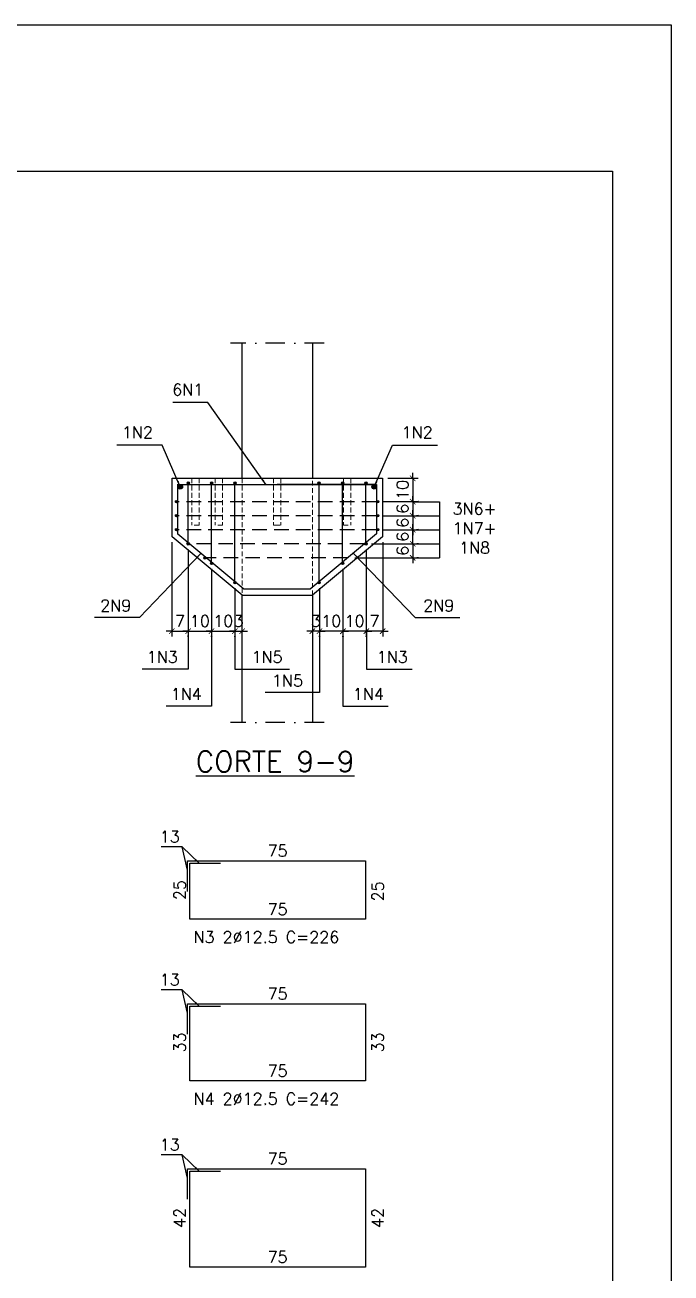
# Model space of a CAD drawing. Header units: centimetres. Extents: x 1658 to 27871, y 8240 to 11444.
# Drawn here: x 21685 to 22514, y 9789 to 11390 of the extents above; entities that cross this region are included whole.
import ezdxf

# ---------------------------------------------------------------- set-up
doc = ezdxf.new("R2010")
doc.units = ezdxf.units.CM
doc.header["$LTSCALE"] = 50
doc.header["$MEASUREMENT"] = 0
doc.header["$PDMODE"] = 67
for name, pattern in [('DASHDOT', [1, 0.5, -0.25, 0, -0.25]), ('DASHED', [0.75, 0.5, -0.25]), ('HIDDEN', [0.375, 0.25, -0.125])]:
    doc.linetypes.add(name, pattern=pattern)
doc.layers.add('10 TRACEJADO', color=1, linetype='DASHED', lineweight=13)
for name, color, linetype in [('FORMATO-PRECON', 2, 'Continuous'), ('HACHURAS-PRECON', 1, 'Continuous'), ('LINHA CENTRO-PRECON', 1, 'DASHDOT'), ('LINHA-01-PRECON', 1, 'Continuous'), ('LINHA-02-PRECON', 2, 'Continuous'), ('LINHA-04-PRECON', 4, 'Continuous'), ('X1', 2, 'Continuous')]:
    doc.layers.add(name, color=color, linetype=linetype)
doc.styles.add('PRECON-ROMANS', font='romans.shx')
doc.styles.get("Standard").update_dxf_attribs({"font": 'romans.shx'})
doc.dimstyles.new('ESC50-50', dxfattribs={"dimscale": 50, "dimtxt": 0.2, "dimasz": 0.15, "dimexe": 0.15, "dimexo": 0.15, "dimgap": 0.08, "dimtad": 1, "dimdec": 1, "dimzin": 12, "dimdsep": 46, "dimtxsty": 'Standard', "dimblk": 'ARCHTICK', "dimcen": 0.09, "dimdle": 0.15, "dimclrd": 256, "dimclre": 256, "dimclrt": 2, "dimazin": 3, "dimtfac": 1, "dimtdec": 1, "dimtmove": 1, "dimatfit": 2, "dimfxl": 0.15, "dimtolj": 1, "dimtzin": 0, "dimarcsym": 0})
doc.dimstyles.new('ESC75-25', dxfattribs={"dimscale": 0, "dimtxt": 15, "dimasz": 7, "dimexe": 7, "dimexo": 7, "dimgap": 5.5, "dimtad": 1, "dimdec": 1, "dimlfac": 0.333333, "dimdsep": 46, "dimtxsty": 'Standard', "dimblk": 'ARCHTICK', "dimcen": 0.1, "dimdle": 7, "dimclrd": 256, "dimclre": 256, "dimclrt": 2, "dimadec": 0, "dimazin": 0, "dimtfac": 1, "dimtdec": 1, "dimtix": 1, "dimtmove": 2, "dimatfit": 3, "dimfxl": 1, "dimarcsym": 0})
doc.dimstyles.new('ESC75-75', dxfattribs={"dimscale": 0, "dimtxt": 15, "dimasz": 7, "dimexe": 7, "dimexo": 7, "dimgap": 5.5, "dimtad": 1, "dimdec": 1, "dimdsep": 46, "dimtxsty": 'Standard', "dimblk": 'ARCHTICK', "dimcen": 0.1, "dimdle": 7, "dimclrd": 256, "dimclre": 256, "dimclrt": 2, "dimadec": 0, "dimazin": 0, "dimtfac": 1, "dimtdec": 1, "dimtix": 1, "dimtmove": 2, "dimatfit": 3, "dimfxl": 1, "dimarcsym": 0})

# ---------------------------------------------------------------- blocks, each defined once
blk = doc.blocks.new('A$C2E607E54')
at = {"layer": 'FORMATO-PRECON'}
blk.add_lwpolyline([(0, 4200), (2970, 4200), (2970, 0), (0, 0)], close=True, dxfattribs=at)
at = {"layer": 'FORMATO-PRECON', "color": 6}
blk.add_lwpolyline([(100, 3950), (2870, 3950), (2870, 100), (100, 100)], close=True, dxfattribs=at)
blk = doc.blocks.new('_ArchTick')
at = {"color": 0, "linetype": 'ByBlock', "const_width": 0.15}
blk.add_lwpolyline([(-0.5, -0.5), (0.5, 0.5)], dxfattribs=at)
blk = doc.blocks.new('*D657')
at = {"layer": 'Defpoints', "color": 0, "transparency": 16777216}
for p in [(21873.8, 10733.2), (21894.8, 10724), (21894.8, 10612.1)]:
    blk.add_point(p, dxfattribs=at)
at = {"layer": 'LINHA-01-PRECON', "lineweight": -2, "transparency": 16777216}
for p, q in [((21873.8, 10726.2), (21873.8, 10605.1)), ((21894.8, 10717), (21894.8, 10605.1)), ((21873.8, 10612.1), (21866.8, 10612.1)), ((21873.8, 10612.1), (21894.8, 10612.1)), ((21894.8, 10612.1), (21901.8, 10612.1))]:
    blk.add_line(p, q, dxfattribs=at)
at = {"layer": 'LINHA-01-PRECON', "lineweight": -2, "transparency": 16777216, "xscale": 7, "yscale": 7, "zscale": 7}
blk.add_blockref('_ArchTick', (21873.8, 10612.1), dxfattribs=at)
at = {"layer": 'LINHA-01-PRECON', "lineweight": -2, "transparency": 16777216, "xscale": 7, "yscale": 7, "zscale": 7, "rotation": 180}
blk.add_blockref('_ArchTick', (21894.8, 10612.1), dxfattribs=at)
at = {"layer": 'LINHA-01-PRECON', "color": 2, "transparency": 16777216, "insert": (21884.3, 10625.1), "char_height": 15, "attachment_point": 5}
blk.add_mtext('7', dxfattribs=at)
blk = doc.blocks.new('*D658')
at = {"layer": 'Defpoints', "color": 0, "transparency": 16777216}
for p in [(21894.8, 10724), (21924.8, 10699), (21924.8, 10612.1)]:
    blk.add_point(p, dxfattribs=at)
at = {"layer": 'LINHA-01-PRECON', "lineweight": -2, "transparency": 16777216}
for p, q in [((21894.8, 10717), (21894.8, 10605.1)), ((21924.8, 10692), (21924.8, 10605.1)), ((21894.8, 10612.1), (21887.8, 10612.1)), ((21894.8, 10612.1), (21924.8, 10612.1)), ((21924.8, 10612.1), (21931.8, 10612.1))]:
    blk.add_line(p, q, dxfattribs=at)
at = {"layer": 'LINHA-01-PRECON', "lineweight": -2, "transparency": 16777216, "xscale": 7, "yscale": 7, "zscale": 7}
blk.add_blockref('_ArchTick', (21894.8, 10612.1), dxfattribs=at)
at = {"layer": 'LINHA-01-PRECON', "lineweight": -2, "transparency": 16777216, "xscale": 7, "yscale": 7, "zscale": 7, "rotation": 180}
blk.add_blockref('_ArchTick', (21924.8, 10612.1), dxfattribs=at)
at = {"layer": 'LINHA-01-PRECON', "color": 2, "transparency": 16777216, "insert": (21909.8, 10625.1), "char_height": 15, "attachment_point": 5}
blk.add_mtext('10', dxfattribs=at)
blk = doc.blocks.new('*D659')
at = {"layer": 'Defpoints', "color": 0, "transparency": 16777216}
for p in [(21924.8, 10699), (21954.8, 10674.1), (21954.8, 10612.1)]:
    blk.add_point(p, dxfattribs=at)
at = {"layer": 'LINHA-01-PRECON', "lineweight": -2, "transparency": 16777216}
for p, q in [((21924.8, 10692), (21924.8, 10605.1)), ((21954.8, 10667.1), (21954.8, 10605.1)), ((21924.8, 10612.1), (21917.8, 10612.1)), ((21924.8, 10612.1), (21954.8, 10612.1)), ((21954.8, 10612.1), (21961.8, 10612.1))]:
    blk.add_line(p, q, dxfattribs=at)
at = {"layer": 'LINHA-01-PRECON', "lineweight": -2, "transparency": 16777216, "xscale": 7, "yscale": 7, "zscale": 7}
blk.add_blockref('_ArchTick', (21924.8, 10612.1), dxfattribs=at)
at = {"layer": 'LINHA-01-PRECON', "lineweight": -2, "transparency": 16777216, "xscale": 7, "yscale": 7, "zscale": 7, "rotation": 180}
blk.add_blockref('_ArchTick', (21954.8, 10612.1), dxfattribs=at)
at = {"layer": 'LINHA-01-PRECON', "color": 2, "transparency": 16777216, "insert": (21939.8, 10625.1), "char_height": 15, "attachment_point": 5}
blk.add_mtext('10', dxfattribs=at)
blk = doc.blocks.new('*D660')
at = {"layer": 'Defpoints', "color": 0, "transparency": 16777216}
for p in [(21954.8, 10674.1), (21964.1, 10612.1), (21964.1, 10612.1)]:
    blk.add_point(p, dxfattribs=at)
at = {"layer": 'LINHA-01-PRECON', "lineweight": -2, "transparency": 16777216}
for p, q in [((21954.8, 10667.1), (21954.8, 10605.1)), ((21954.8, 10612.1), (21947.8, 10612.1)), ((21954.8, 10612.1), (21964.1, 10612.1)), ((21964.1, 10612.1), (21971.1, 10612.1)), ((21964.1, 10605.1), (21964.1, 10605.1))]:
    blk.add_line(p, q, dxfattribs=at)
at = {"layer": 'LINHA-01-PRECON', "lineweight": -2, "transparency": 16777216, "xscale": 7, "yscale": 7, "zscale": 7}
blk.add_blockref('_ArchTick', (21954.8, 10612.1), dxfattribs=at)
at = {"layer": 'LINHA-01-PRECON', "lineweight": -2, "transparency": 16777216, "xscale": 7, "yscale": 7, "zscale": 7, "rotation": 180}
blk.add_blockref('_ArchTick', (21964.1, 10612.1), dxfattribs=at)
at = {"layer": 'LINHA-01-PRECON', "color": 2, "transparency": 16777216, "insert": (21959.5, 10625.1), "char_height": 15, "attachment_point": 5}
blk.add_mtext('3', dxfattribs=at)
blk = doc.blocks.new('*D661')
at = {"layer": 'Defpoints', "color": 0, "transparency": 16777216}
for p in [(22144.4, 10733.2), (22123.4, 10724), (22123.4, 10612.1)]:
    blk.add_point(p, dxfattribs=at)
at = {"layer": 'LINHA-01-PRECON', "lineweight": -2, "transparency": 16777216}
for p, q in [((22144.4, 10726.2), (22144.4, 10605.1)), ((22123.4, 10717), (22123.4, 10605.1)), ((22123.4, 10612.1), (22116.4, 10612.1)), ((22144.4, 10612.1), (22123.4, 10612.1)), ((22144.4, 10612.1), (22151.4, 10612.1))]:
    blk.add_line(p, q, dxfattribs=at)
at = {"layer": 'LINHA-01-PRECON', "lineweight": -2, "transparency": 16777216, "xscale": 7, "yscale": 7, "zscale": 7}
blk.add_blockref('_ArchTick', (22123.4, 10612.1), dxfattribs=at)
at = {"layer": 'LINHA-01-PRECON', "lineweight": -2, "transparency": 16777216, "xscale": 7, "yscale": 7, "zscale": 7, "rotation": 180.0000000000148}
blk.add_blockref('_ArchTick', (22144.4, 10612.1), dxfattribs=at)
at = {"layer": 'LINHA-01-PRECON', "color": 2, "transparency": 16777216, "insert": (22133.9, 10625.1), "char_height": 15, "attachment_point": 5}
blk.add_mtext('7', dxfattribs=at)
blk = doc.blocks.new('*D662')
at = {"layer": 'Defpoints', "color": 0, "transparency": 16777216}
for p in [(22123.4, 10724), (22093.4, 10699), (22093.4, 10612.1)]:
    blk.add_point(p, dxfattribs=at)
at = {"layer": 'LINHA-01-PRECON', "lineweight": -2, "transparency": 16777216}
for p, q in [((22123.4, 10717), (22123.4, 10605.1)), ((22093.4, 10692), (22093.4, 10605.1)), ((22093.4, 10612.1), (22086.4, 10612.1)), ((22123.4, 10612.1), (22093.4, 10612.1)), ((22123.4, 10612.1), (22130.4, 10612.1))]:
    blk.add_line(p, q, dxfattribs=at)
at = {"layer": 'LINHA-01-PRECON', "lineweight": -2, "transparency": 16777216, "xscale": 7, "yscale": 7, "zscale": 7}
blk.add_blockref('_ArchTick', (22093.4, 10612.1), dxfattribs=at)
at = {"layer": 'LINHA-01-PRECON', "lineweight": -2, "transparency": 16777216, "xscale": 7, "yscale": 7, "zscale": 7, "rotation": 180.0000000000138}
blk.add_blockref('_ArchTick', (22123.4, 10612.1), dxfattribs=at)
at = {"layer": 'LINHA-01-PRECON', "color": 2, "transparency": 16777216, "insert": (22108.4, 10625.1), "char_height": 15, "attachment_point": 5}
blk.add_mtext('10', dxfattribs=at)
blk = doc.blocks.new('*D663')
at = {"layer": 'Defpoints', "color": 0, "transparency": 16777216}
for p in [(22093.4, 10699), (22063.4, 10674.1), (22063.4, 10612.1)]:
    blk.add_point(p, dxfattribs=at)
at = {"layer": 'LINHA-01-PRECON', "lineweight": -2, "transparency": 16777216}
for p, q in [((22093.4, 10692), (22093.4, 10605.1)), ((22063.4, 10667.1), (22063.4, 10605.1)), ((22063.4, 10612.1), (22056.4, 10612.1)), ((22093.4, 10612.1), (22063.4, 10612.1)), ((22093.4, 10612.1), (22100.4, 10612.1))]:
    blk.add_line(p, q, dxfattribs=at)
at = {"layer": 'LINHA-01-PRECON', "lineweight": -2, "transparency": 16777216, "xscale": 7, "yscale": 7, "zscale": 7}
blk.add_blockref('_ArchTick', (22063.4, 10612.1), dxfattribs=at)
at = {"layer": 'LINHA-01-PRECON', "lineweight": -2, "transparency": 16777216, "xscale": 7, "yscale": 7, "zscale": 7, "rotation": 180.0000000000138}
blk.add_blockref('_ArchTick', (22093.4, 10612.1), dxfattribs=at)
at = {"layer": 'LINHA-01-PRECON', "color": 2, "transparency": 16777216, "insert": (22078.4, 10625.1), "char_height": 15, "attachment_point": 5}
blk.add_mtext('10', dxfattribs=at)
blk = doc.blocks.new('*D664')
at = {"layer": 'Defpoints', "color": 0, "transparency": 16777216}
for p in [(22063.4, 10674.1), (22054.1, 10612.1), (22054.1, 10612.1)]:
    blk.add_point(p, dxfattribs=at)
at = {"layer": 'LINHA-01-PRECON', "lineweight": -2, "transparency": 16777216}
for p, q in [((22063.4, 10667.1), (22063.4, 10605.1)), ((22054.1, 10612.1), (22047.1, 10612.1)), ((22063.4, 10612.1), (22054.1, 10612.1)), ((22054.1, 10605.1), (22054.1, 10605.1)), ((22063.4, 10612.1), (22070.4, 10612.1))]:
    blk.add_line(p, q, dxfattribs=at)
at = {"layer": 'LINHA-01-PRECON', "lineweight": -2, "transparency": 16777216, "xscale": 7, "yscale": 7, "zscale": 7}
blk.add_blockref('_ArchTick', (22054.1, 10612.1), dxfattribs=at)
at = {"layer": 'LINHA-01-PRECON', "lineweight": -2, "transparency": 16777216, "xscale": 7, "yscale": 7, "zscale": 7, "rotation": 180.0000000000111}
blk.add_blockref('_ArchTick', (22063.4, 10612.1), dxfattribs=at)
at = {"layer": 'LINHA-01-PRECON', "color": 2, "transparency": 16777216, "insert": (22058.8, 10625.1), "char_height": 15, "attachment_point": 5}
blk.add_mtext('3', dxfattribs=at)
blk = doc.blocks.new('*D665')
at = {"layer": 'Defpoints', "color": 0, "transparency": 16777216}
for p in [(22144.1, 10808.2), (22138.1, 10778.2), (22182.9, 10778.2)]:
    blk.add_point(p, dxfattribs=at)
at = {"layer": 'LINHA-01-PRECON', "lineweight": -2, "transparency": 16777216}
for p, q in [((22151.1, 10808.2), (22189.9, 10808.2)), ((22182.9, 10808.2), (22182.9, 10815.2)), ((22182.9, 10808.2), (22182.9, 10778.2)), ((22145.1, 10778.2), (22189.9, 10778.2)), ((22182.9, 10778.2), (22182.9, 10771.2))]:
    blk.add_line(p, q, dxfattribs=at)
at = {"layer": 'LINHA-01-PRECON', "lineweight": -2, "transparency": 16777216, "xscale": 7, "yscale": 7, "zscale": 7}
for p, rotation in [((22182.9, 10808.2), 270), ((22182.9, 10778.2), 90)]:
    blk.add_blockref('_ArchTick', p, dxfattribs=dict(at, rotation=rotation))
at = {"layer": 'LINHA-01-PRECON', "color": 2, "transparency": 16777216, "insert": (22169.9, 10793.2), "char_height": 15, "attachment_point": 5, "rotation": 90}
blk.add_mtext('10', dxfattribs=at)
blk = doc.blocks.new('*D666')
at = {"layer": 'Defpoints', "color": 0, "transparency": 16777216}
for p in [(22138.1, 10778.2), (22138.1, 10760.2), (22182.9, 10760.2)]:
    blk.add_point(p, dxfattribs=at)
at = {"layer": 'LINHA-01-PRECON', "lineweight": -2, "transparency": 16777216}
for p, q in [((22145.1, 10778.2), (22189.9, 10778.2)), ((22182.9, 10778.2), (22182.9, 10785.2)), ((22182.9, 10778.2), (22182.9, 10760.2)), ((22145.1, 10760.2), (22189.9, 10760.2)), ((22182.9, 10760.2), (22182.9, 10753.2))]:
    blk.add_line(p, q, dxfattribs=at)
at = {"layer": 'LINHA-01-PRECON', "lineweight": -2, "transparency": 16777216, "xscale": 7, "yscale": 7, "zscale": 7}
for p, rotation in [((22182.9, 10778.2), 270), ((22182.9, 10760.2), 90)]:
    blk.add_blockref('_ArchTick', p, dxfattribs=dict(at, rotation=rotation))
at = {"layer": 'LINHA-01-PRECON', "color": 2, "transparency": 16777216, "insert": (22169.9, 10769.2), "char_height": 15, "attachment_point": 5, "rotation": 90}
blk.add_mtext('6', dxfattribs=at)
blk = doc.blocks.new('*D667')
at = {"layer": 'Defpoints', "color": 0, "transparency": 16777216}
for p in [(22138.1, 10760.2), (22138.1, 10742.2), (22182.9, 10742.2)]:
    blk.add_point(p, dxfattribs=at)
at = {"layer": 'LINHA-01-PRECON', "lineweight": -2, "transparency": 16777216}
for p, q in [((22145.1, 10760.2), (22189.9, 10760.2)), ((22182.9, 10760.2), (22182.9, 10767.2)), ((22182.9, 10760.2), (22182.9, 10742.2)), ((22145.1, 10742.2), (22189.9, 10742.2)), ((22182.9, 10742.2), (22182.9, 10735.2))]:
    blk.add_line(p, q, dxfattribs=at)
at = {"layer": 'LINHA-01-PRECON', "lineweight": -2, "transparency": 16777216, "xscale": 7, "yscale": 7, "zscale": 7}
for p, rotation in [((22182.9, 10760.2), 270), ((22182.9, 10742.2), 90)]:
    blk.add_blockref('_ArchTick', p, dxfattribs=dict(at, rotation=rotation))
at = {"layer": 'LINHA-01-PRECON', "color": 2, "transparency": 16777216, "insert": (22169.9, 10751.2), "char_height": 15, "attachment_point": 5, "rotation": 90}
blk.add_mtext('6', dxfattribs=at)
blk = doc.blocks.new('*D668')
at = {"layer": 'Defpoints', "color": 0, "transparency": 16777216}
for p in [(22138.1, 10742.2), (22182.9, 10742.2), (22123.1, 10724.2)]:
    blk.add_point(p, dxfattribs=at)
at = {"layer": 'LINHA-01-PRECON', "lineweight": -2, "transparency": 16777216}
for p, q in [((22145.1, 10742.2), (22189.9, 10742.2)), ((22182.9, 10742.2), (22182.9, 10749.2)), ((22182.9, 10724.2), (22182.9, 10742.2)), ((22130.1, 10724.2), (22189.9, 10724.2)), ((22182.9, 10724.2), (22182.9, 10717.2))]:
    blk.add_line(p, q, dxfattribs=at)
at = {"layer": 'LINHA-01-PRECON', "lineweight": -2, "transparency": 16777216, "xscale": 7, "yscale": 7, "zscale": 7}
for p, rotation in [((22182.9, 10742.2), 270), ((22182.9, 10724.2), 90)]:
    blk.add_blockref('_ArchTick', p, dxfattribs=dict(at, rotation=rotation))
at = {"layer": 'LINHA-01-PRECON', "color": 2, "transparency": 16777216, "insert": (22169.9, 10733.2), "char_height": 15, "attachment_point": 5, "rotation": 90}
blk.add_mtext('6', dxfattribs=at)
blk = doc.blocks.new('*D669')
at = {"layer": 'Defpoints', "color": 0, "transparency": 16777216}
for p in [(22123.1, 10724.2), (22101.5, 10706.2), (22182.9, 10706.2)]:
    blk.add_point(p, dxfattribs=at)
at = {"layer": 'LINHA-01-PRECON', "lineweight": -2, "transparency": 16777216}
for p, q in [((22182.9, 10724.2), (22182.9, 10731.2)), ((22130.1, 10724.2), (22189.9, 10724.2)), ((22182.9, 10724.2), (22182.9, 10706.2)), ((22108.5, 10706.2), (22189.9, 10706.2)), ((22182.9, 10706.2), (22182.9, 10699.2))]:
    blk.add_line(p, q, dxfattribs=at)
at = {"layer": 'LINHA-01-PRECON', "lineweight": -2, "transparency": 16777216, "xscale": 7, "yscale": 7, "zscale": 7}
for p, rotation in [((22182.9, 10724.2), 270), ((22182.9, 10706.2), 90)]:
    blk.add_blockref('_ArchTick', p, dxfattribs=dict(at, rotation=rotation))
at = {"layer": 'LINHA-01-PRECON', "color": 2, "transparency": 16777216, "insert": (22169.9, 10715.2), "char_height": 15, "attachment_point": 5, "rotation": 90}
blk.add_mtext('6', dxfattribs=at)
blk = doc.blocks.new('*D682')
at = {"layer": 'Defpoints', "color": 0, "transparency": 16777216}
for p in [(21897.1, 10242.5), (22122.1, 10242.5), (22122.1, 10242.5)]:
    blk.add_point(p, dxfattribs=at)
at = {"layer": 'LINHA-01-PRECON', "color": 2, "transparency": 16777216, "insert": (22009.6, 10255.5), "char_height": 15, "attachment_point": 5}
blk.add_mtext('75', dxfattribs=at)
blk = doc.blocks.new('*D683')
at = {"layer": 'Defpoints', "color": 0, "transparency": 16777216}
for p in [(22122.1, 10317.4), (22122.1, 10317.4), (22122.1, 10242.5)]:
    blk.add_point(p, dxfattribs=at)
at = {"layer": 'LINHA-01-PRECON', "color": 2, "transparency": 16777216, "insert": (22138.1, 10278.4), "char_height": 15, "attachment_point": 5, "rotation": 90}
blk.add_mtext('25', dxfattribs=at)
blk = doc.blocks.new('*D684')
at = {"layer": 'Defpoints', "color": 0, "transparency": 16777216}
for p in [(21897.1, 10317.4), (21897.1, 10317.4), (22122.1, 10317.4)]:
    blk.add_point(p, dxfattribs=at)
at = {"layer": 'LINHA-01-PRECON', "color": 2, "transparency": 16777216, "insert": (22009.6, 10330.4), "char_height": 15, "attachment_point": 5}
blk.add_mtext('75', dxfattribs=at)
blk = doc.blocks.new('*D685')
at = {"layer": 'Defpoints', "color": 0, "transparency": 16777216}
for p in [(21897.1, 10317.4), (21897.1, 10317.4), (21897.1, 10242.5)]:
    blk.add_point(p, dxfattribs=at)
at = {"layer": 'LINHA-01-PRECON', "color": 2, "transparency": 16777216, "insert": (21884.1, 10280), "char_height": 15, "attachment_point": 5, "rotation": 90}
blk.add_mtext('25', dxfattribs=at)
blk = doc.blocks.new('*D686')
at = {"layer": 'Defpoints', "color": 0, "transparency": 16777216}
for p in [(21897.1, 10035.2), (22122.1, 10035.2), (22122.1, 10035.2)]:
    blk.add_point(p, dxfattribs=at)
at = {"layer": 'LINHA-01-PRECON', "color": 2, "transparency": 16777216, "insert": (22009.6, 10048.2), "char_height": 15, "attachment_point": 5}
blk.add_mtext('75', dxfattribs=at)
blk = doc.blocks.new('*D687')
at = {"layer": 'Defpoints', "color": 0, "transparency": 16777216}
for p in [(22122.1, 10134.1), (22122.1, 10134.1), (22122.1, 10035.2)]:
    blk.add_point(p, dxfattribs=at)
at = {"layer": 'LINHA-01-PRECON', "color": 2, "transparency": 16777216, "insert": (22138.1, 10084.6), "char_height": 15, "attachment_point": 5, "rotation": 90}
blk.add_mtext('33', dxfattribs=at)
blk = doc.blocks.new('*D688')
at = {"layer": 'Defpoints', "color": 0, "transparency": 16777216}
for p in [(21897.1, 10134.1), (21897.1, 10134.1), (22122.1, 10134.1)]:
    blk.add_point(p, dxfattribs=at)
at = {"layer": 'LINHA-01-PRECON', "color": 2, "transparency": 16777216, "insert": (22009.6, 10147.1), "char_height": 15, "attachment_point": 5}
blk.add_mtext('75', dxfattribs=at)
blk = doc.blocks.new('*D689')
at = {"layer": 'Defpoints', "color": 0, "transparency": 16777216}
for p in [(21897.1, 10134.1), (21897.1, 10134.1), (21897.1, 10035.2)]:
    blk.add_point(p, dxfattribs=at)
at = {"layer": 'LINHA-01-PRECON', "color": 2, "transparency": 16777216, "insert": (21884.1, 10084.6), "char_height": 15, "attachment_point": 5, "rotation": 90}
blk.add_mtext('33', dxfattribs=at)
blk = doc.blocks.new('*D690')
at = {"layer": 'Defpoints', "color": 0, "transparency": 16777216}
for p in [(21897.1, 9796.5), (22122.1, 9796.5), (22122.1, 9796.5)]:
    blk.add_point(p, dxfattribs=at)
at = {"layer": 'LINHA-01-PRECON', "color": 2, "transparency": 16777216, "insert": (22009.6, 9809.5), "char_height": 15, "attachment_point": 5}
blk.add_mtext('75', dxfattribs=at)
blk = doc.blocks.new('*D691')
at = {"layer": 'Defpoints', "color": 0, "transparency": 16777216}
for p in [(22122.1, 9922.5), (22122.1, 9922.5), (22122.1, 9796.5)]:
    blk.add_point(p, dxfattribs=at)
at = {"layer": 'LINHA-01-PRECON', "color": 2, "transparency": 16777216, "insert": (22138.1, 9859.5), "char_height": 15, "attachment_point": 5, "rotation": 90}
blk.add_mtext('42', dxfattribs=at)
blk = doc.blocks.new('*D692')
at = {"layer": 'Defpoints', "color": 0, "transparency": 16777216}
for p in [(21897.1, 9922.5), (21897.1, 9922.5), (22122.1, 9922.5)]:
    blk.add_point(p, dxfattribs=at)
at = {"layer": 'LINHA-01-PRECON', "color": 2, "transparency": 16777216, "insert": (22009.6, 9935.5), "char_height": 15, "attachment_point": 5}
blk.add_mtext('75', dxfattribs=at)
blk = doc.blocks.new('*D693')
at = {"layer": 'Defpoints', "color": 0, "transparency": 16777216}
for p in [(21897.1, 9922.5), (21897.1, 9922.5), (21897.1, 9796.5)]:
    blk.add_point(p, dxfattribs=at)
at = {"layer": 'LINHA-01-PRECON', "color": 2, "transparency": 16777216, "insert": (21884.1, 9859.5), "char_height": 15, "attachment_point": 5, "rotation": 90}
blk.add_mtext('42', dxfattribs=at)

msp = doc.modelspace()

# ---------------------------------------------------------------- hatches: boundary and pattern name
at = {"layer": 'LINHA-01-PRECON', "linetype": 'Continuous'}
h = msp.add_hatch(color=256, dxfattribs=at)
h.dxf.hatch_style = 1
edge = h.paths.add_edge_path()
edge.add_arc((21884.65, 10797.3), 3, 0, 360)
h = msp.add_hatch(color=256, dxfattribs=at)
h.dxf.hatch_style = 1
edge = h.paths.add_edge_path()
edge.add_arc((21894.85, 10802.15), 1.5, 0, 360)
h = msp.add_hatch(color=256, dxfattribs=at)
h.dxf.hatch_style = 1
edge = h.paths.add_edge_path()
edge.add_arc((21924.85, 10802.15), 1.5, 0, 360)
h = msp.add_hatch(color=256, dxfattribs=at)
h.dxf.hatch_style = 1
edge = h.paths.add_edge_path()
edge.add_arc((21954.85, 10802.15), 1.5, 0, 360)
h = msp.add_hatch(color=256, dxfattribs=at)
h.dxf.hatch_style = 1
edge = h.paths.add_edge_path()
edge.add_arc((22062.89, 10802.15), 1.5, -180, 180, ccw=False)
h = msp.add_hatch(color=256, dxfattribs=at)
h.dxf.hatch_style = 1
edge = h.paths.add_edge_path()
edge.add_arc((22092.89, 10802.15), 1.5, -180, 180, ccw=False)
h = msp.add_hatch(color=256, dxfattribs=at)
h.dxf.hatch_style = 1
edge = h.paths.add_edge_path()
edge.add_arc((22122.89, 10802.15), 1.5, -180, 180, ccw=False)
h = msp.add_hatch(color=256, dxfattribs=at)
h.dxf.hatch_style = 1
edge = h.paths.add_edge_path()
edge.add_arc((22133.65, 10797.3), 3, -180, 180, ccw=False)
h = msp.add_hatch(color=256, dxfattribs=at)
h.dxf.hatch_style = 1
edge = h.paths.add_edge_path()
edge.add_arc((21879.85, 10778.15), 1.5, 0, 360)
h = msp.add_hatch(color=256, dxfattribs=at)
h.dxf.hatch_style = 1
edge = h.paths.add_edge_path()
edge.add_arc((22137.8, 10778.15), 1.5, 0, 360)
h = msp.add_hatch(color=256, dxfattribs=at)
h.dxf.hatch_style = 1
edge = h.paths.add_edge_path()
edge.add_arc((21879.85, 10760.15), 1.5, 0, 360)
h = msp.add_hatch(color=256, dxfattribs=at)
h.dxf.hatch_style = 1
edge = h.paths.add_edge_path()
edge.add_arc((22137.8, 10760.15), 1.5, 0, 360)
h = msp.add_hatch(color=256, dxfattribs=at)
h.dxf.hatch_style = 1
edge = h.paths.add_edge_path()
edge.add_arc((21879.85, 10742.15), 1.5, 0, 360)
h = msp.add_hatch(color=256, dxfattribs=at)
h.dxf.hatch_style = 1
edge = h.paths.add_edge_path()
edge.add_arc((22137.8, 10742.15), 1.5, 0, 360)
h = msp.add_hatch(color=256, dxfattribs=at)
h.dxf.hatch_style = 1
edge = h.paths.add_edge_path()
edge.add_arc((21894.82, 10724.23), 1.5, 0, 360)
h = msp.add_hatch(color=256, dxfattribs=at)
h.dxf.hatch_style = 1
edge = h.paths.add_edge_path()
edge.add_arc((21894.85, 10723.96), 1.5, 0, 360)
h = msp.add_hatch(color=256, dxfattribs=at)
h.dxf.hatch_style = 1
edge = h.paths.add_edge_path()
edge.add_arc((22122.89, 10723.96), 1.5, -180, 180, ccw=False)
h = msp.add_hatch(color=256, dxfattribs=at)
h.dxf.hatch_style = 1
edge = h.paths.add_edge_path()
edge.add_arc((22122.92, 10724.23), 1.5, -180, 180, ccw=False)
h = msp.add_hatch(color=256, dxfattribs=at)
h.dxf.hatch_style = 1
edge = h.paths.add_edge_path()
edge.add_arc((21916.59, 10706.15), 1.5, 0, 360)
h = msp.add_hatch(color=256, dxfattribs=at)
h.dxf.hatch_style = 1
edge = h.paths.add_edge_path()
edge.add_arc((21924.85, 10699.04), 1.5, 0, 360)
h = msp.add_hatch(color=256, dxfattribs=at)
h.dxf.hatch_style = 1
edge = h.paths.add_edge_path()
edge.add_arc((22092.89, 10699.04), 1.5, -180, 180, ccw=False)
h = msp.add_hatch(color=256, dxfattribs=at)
h.dxf.hatch_style = 1
edge = h.paths.add_edge_path()
edge.add_arc((21954.85, 10674.12), 1.5, 0, 360)
h = msp.add_hatch(color=256, dxfattribs=at)
h.dxf.hatch_style = 1
edge = h.paths.add_edge_path()
edge.add_arc((22062.89, 10674.12), 1.5, -180, 180, ccw=False)

# ---------------------------------------------------------------- linework, layer by layer
at = {"layer": '10 TRACEJADO', "linetype": 'HIDDEN', "ltscale": 0.5, "extrusion": (0, 1, 0)}
for p, q in [((21899.35, 10808.15), (21899.35, 10748.15)), ((21908.95, 10808.15), (21908.95, 10748.15)), ((21929.35, 10808.15), (21929.35, 10748.15)), ((21938.95, 10808.15), (21938.95, 10748.15)), ((21964.15, 10808.15), (21964.15, 10733.15)), ((22004.35, 10808.15), (22004.35, 10748.15)), ((22013.59, 10808.15), (22013.59, 10748.15)), ((22054.15, 10733.15), (22054.15, 10808.15)), ((22093.99, 10808.15), (22093.99, 10748.15)), ((22103.59, 10808.15), (22103.59, 10748.15)), ((21908.95, 10748.15), (21899.35, 10748.15)), ((21938.95, 10748.15), (21929.35, 10748.15)), ((22006.75, 10748.15), (22004.35, 10748.15)), ((22006.75, 10748.15), (22013.59, 10748.15)), ((22093.99, 10748.15), (22103.59, 10748.15)), ((21964.15, 10733.15), (21964.15, 10658.15)), ((22054.15, 10658.15), (22054.15, 10733.15)), ((21964.15, 10658.15), (21964.15, 10658.15)), ((22054.15, 10658.15), (22054.15, 10658.15))]:
    msp.add_line(p, q, dxfattribs=at)
at = {"layer": 'LINHA CENTRO-PRECON', "extrusion": (0, 1, 0)}
for p, q in [((22069.15, 10981.38), (21949.15, 10981.38)), ((22069.15, 10495), (21949.15, 10495))]:
    msp.add_line(p, q, dxfattribs=at)
at = {"layer": 'LINHA-01-PRECON', "linetype": 'Continuous'}
for centre, radius in [((21884.65, 10797.3), 3), ((21894.85, 10802.15), 1.5), ((21924.85, 10802.15), 1.5), ((21954.85, 10802.15), 1.5), ((22062.89, 10802.15), 1.5), ((22092.89, 10802.15), 1.5), ((22122.89, 10802.15), 1.5), ((22133.65, 10797.3), 3), ((21879.85, 10778.15), 1.5), ((22137.8, 10778.15), 1.5), ((21879.85, 10760.15), 1.5), ((22137.8, 10760.15), 1.5), ((21879.85, 10742.15), 1.5), ((22137.8, 10742.15), 1.5), ((21894.82, 10724.23), 1.5), ((21894.85, 10723.96), 1.5), ((22122.89, 10723.96), 1.5), ((22122.92, 10724.23), 1.5), ((21916.59, 10706.15), 1.5), ((21924.85, 10699.04), 1.5), ((22092.89, 10699.04), 1.5), ((21954.85, 10674.12), 1.5), ((22062.89, 10674.12), 1.5)]:
    msp.add_circle(centre, radius, dxfattribs=at)
at = {"layer": 'LINHA-02-PRECON', "extrusion": (0, 1, 0)}
for p, q in [((21964.15, 10808.15), (21964.15, 10981.38)), ((22054.15, 10981.38), (22054.15, 10808.15)), ((21874.15, 10733.15), (21874.15, 10808.15)), ((21874.15, 10808.15), (21964.15, 10808.15)), ((21964.15, 10808.15), (22144.15, 10808.15)), ((22144.15, 10808.15), (22144.15, 10733.15)), ((21964.15, 10658.15), (21874.15, 10733.15)), ((22144.15, 10733.15), (22054.15, 10658.15)), ((21964.15, 10495), (21964.15, 10658.15)), ((21964.15, 10658.15), (22054.15, 10658.15)), ((21964.15, 10658.15), (21964.15, 10658.15)), ((22054.15, 10658.15), (22054.15, 10495)), ((22054.15, 10658.15), (22054.15, 10658.15)), ((22054.15, 10658.15), (22054.15, 10658.15))]:
    msp.add_line(p, q, dxfattribs=at)
at = {"layer": 'LINHA-04-PRECON'}
for p, q in [((21881.65, 10800.3), (22136.3, 10800.3)), ((22051.3, 10666), (21966.43, 10666))]:
    msp.add_line(p, q, dxfattribs=at)
at = {"layer": 'LINHA-04-PRECON', "extrusion": (0, 1, 0)}
for p, q in [((21894.85, 10725.46), (21894.85, 10800.65)), ((21924.85, 10700.54), (21924.85, 10800.65)), ((21954.85, 10675.62), (21954.85, 10800.65)), ((22136.3, 10800.3), (22136.3, 10736.83)), ((22136.3, 10736.83), (22051.3, 10666))]:
    msp.add_line(p, q, dxfattribs=at)
at = {"layer": 'LINHA-04-PRECON', "extrusion": (3.7712e-13, 1, 0)}
for p, q in [((22062.89, 10675.62), (22062.89, 10800.65)), ((22092.89, 10700.54), (22092.89, 10800.65)), ((22122.89, 10725.46), (22122.89, 10800.65))]:
    msp.add_line(p, q, dxfattribs=at)
at = {"layer": 'LINHA-04-PRECON', "linetype": 'HIDDEN', "ltscale": 1.5, "extrusion": (0, 1, 0)}
for p, q in [((22136.3, 10778.15), (21881.35, 10778.15)), ((22136.3, 10760.15), (21881.35, 10760.15)), ((22136.3, 10742.15), (21881.35, 10742.15)), ((22121.08, 10724.15), (21896.32, 10724.23)), ((22099.48, 10706.15), (21918.09, 10706.15))]:
    msp.add_line(p, q, dxfattribs=at)
at = {"layer": 'LINHA-04-PRECON'}
msp.add_lwpolyline([(22136.3, 10800.3), (22009.5, 10800.3, 0.0027392), (22009.09, 10800.3, 0.0027392)], format="xyb", dxfattribs=at)
for points in [[(21894.14, 10278.42), (21894.14, 10317.42), (22122.14, 10317.42), (22122.14, 10242.53), (21897.14, 10242.53), (21897.14, 10314.42), (21936.14, 10314.42)], [(21894.14, 10095.09), (21894.14, 10134.09), (22122.14, 10134.09), (22122.14, 10035.18), (21897.14, 10035.18), (21897.14, 10131.09), (21936.14, 10131.09)], [(21894.14, 9883.47), (21894.14, 9922.47), (22122.14, 9922.47), (22122.14, 9796.55), (21897.14, 9796.55), (21897.14, 9919.47), (21936.14, 9919.47)]]:
    msp.add_lwpolyline(points, dxfattribs=at)
msp.add_polyline3d([(21966.43, 10666, 0), (21881.35, 10736.67, 0), (21881.35, 10800.65, 0)], dxfattribs=at)

# ---------------------------------------------------------------- block references
at = {"layer": 'HACHURAS-PRECON', "xscale": 0.7499999999999996, "yscale": 0.7499999999999996, "zscale": 0.7499999999999996}
msp.add_blockref('A$C2E607E54', (20286.88, 8239.61), dxfattribs=at)

# ---------------------------------------------------------------- texts
at = {"layer": 'LINHA-01-PRECON', "color": 2, "linetype": 'Continuous', "char_height": 15, "attachment_point": 5}
for s, insert in [('6N1', (21894.35, 10921.85)), ('1N2', (21829.65, 10867.06)), ('1N2', (22188.64, 10867.06)), ('3N6+\\P1N7+\\P1N8', (22262.33, 10744.1)), ('2N9', (21801.92, 10644.93)), ('2N9', (22216.37, 10644.93)), ('1N3', (21861.57, 10579.05)), ('1N5', (21996.03, 10579.05)), ('1N3', (22156.72, 10579.05)), ('1N5', (22022.26, 10548.73)), ('1N4', (21892.29, 10531.56)), ('1N4', (22126, 10531.56)), ('13', (21871.2, 10348.51)), ('13', (21871.2, 10165.17)), ('13', (21871.2, 9953.56))]:
    msp.add_mtext(s, dxfattribs=dict(at, insert=insert))
at = {"layer": 'LINHA-01-PRECON', "color": 4, "insert": (22006.42, 10445), "char_height": 26.25, "attachment_point": 5}
msp.add_mtext('{\\LCORTE 9-9}', dxfattribs=at)
at = {"layer": 'X1', "style": 'PRECON-ROMANS'}
for s, p in [('N3 2%%C12.5 C=226', (21901.7, 10212.16)), ('N4 2%%C12.5 C=242', (21901.7, 10004.81))]:
    msp.add_text(s, height=15, dxfattribs=at).set_placement(p)

# ---------------------------------------------------------------- dimensions: what is measured, and where the dimension line sits
at = {"layer": 'LINHA-01-PRECON'}
for base, p1, p2, angle, override, picture, middle in [((22182.91, 10778.15), (22144.15, 10808.15), (22138.15, 10778.15), 90, {"dimscale": 1}, '*D665', (22169.91, 10793.15)), ((22182.91, 10760.15), (22138.15, 10778.15), (22138.15, 10760.15), 90, {"dimscale": 1}, '*D666', (22169.91, 10769.15)), ((22182.91, 10742.15), (22138.15, 10760.15), (22138.15, 10742.15), 90, {"dimscale": 1}, '*D667', (22169.91, 10751.15)), ((22182.91, 10742.15), (22123.13, 10724.15), (22138.15, 10742.15), 270, {"dimscale": 1}, '*D668', (22169.91, 10733.15)), ((22182.91, 10706.15), (22123.13, 10724.15), (22101.53, 10706.15), 90, {"dimscale": 1}, '*D669', (22169.91, 10715.15)), ((22123.45, 10612.13), (22144.45, 10733.15), (22123.45, 10723.96), 180, {"dimscale": 1}, '*D661', (22133.95, 10625.13)), ((22093.45, 10612.13), (22123.45, 10723.96), (22093.45, 10699.04), 180, {"dimscale": 1}, '*D662', (22108.45, 10625.13)), ((22063.45, 10612.13), (22093.45, 10699.04), (22063.45, 10674.12), 180, {"dimscale": 1}, '*D663', (22078.45, 10625.13)), ((22054.15, 10612.13), (22063.45, 10674.12), (22054.15, 10612.13), 180, {"dimscale": 1, "dimdec": 0}, '*D664', (22058.8, 10625.13))]:
    dim = msp.add_linear_dim(base=base, p1=p1, p2=p2, angle=angle, dimstyle='ESC75-25', override=override, dxfattribs=at)
    dim.commit()
    dim.dimension.update_dxf_attribs({"geometry": picture, "text_midpoint": middle})
for base, p1, p2, override, picture, middle in [((21894.85, 10612.13), (21873.85, 10733.15), (21894.85, 10723.96), {"dimscale": 1}, '*D657', (21884.35, 10625.13)), ((21924.85, 10612.13), (21894.85, 10723.96), (21924.85, 10699.04), {"dimscale": 1}, '*D658', (21909.85, 10625.13)), ((21954.85, 10612.13), (21924.85, 10699.04), (21954.85, 10674.12), {"dimscale": 1}, '*D659', (21939.85, 10625.13)), ((21964.15, 10612.13), (21954.85, 10674.12), (21964.15, 10612.13), {"dimscale": 1, "dimdec": 0}, '*D660', (21959.5, 10625.13))]:
    dim = msp.add_linear_dim(base=base, p1=p1, p2=p2, dimstyle='ESC75-25', override=override, dxfattribs=at)
    dim.commit()
    dim.dimension.update_dxf_attribs({"geometry": picture, "text_midpoint": middle})
at = {"layer": 'LINHA-01-PRECON', "linetype": 'Continuous'}
for base, p1, p2, picture, middle in [((21897.14, 10317.42), (22122.14, 10317.42), (21897.14, 10317.42), '*D684', (22009.64, 10330.42)), ((22122.14, 10242.53), (21897.14, 10242.53), (22122.14, 10242.53), '*D682', (22009.64, 10255.53)), ((21897.14, 10134.09), (22122.14, 10134.09), (21897.14, 10134.09), '*D688', (22009.64, 10147.09)), ((22122.14, 10035.18), (21897.14, 10035.18), (22122.14, 10035.18), '*D686', (22009.64, 10048.18)), ((21897.14, 9922.47), (22122.14, 9922.47), (21897.14, 9922.47), '*D692', (22009.64, 9935.47)), ((22122.14, 9796.55), (21897.14, 9796.55), (22122.14, 9796.55), '*D690', (22009.64, 9809.55))]:
    dim = msp.add_linear_dim(base=base, p1=p1, p2=p2, dimstyle='ESC75-25', override={"dimscale": 1, "dimse1": 1, "dimse2": 1, "dimsd1": 1, "dimsd2": 1}, dxfattribs=at)
    dim.commit()
    dim.dimension.update_dxf_attribs({"geometry": picture, "text_midpoint": middle})
for base, p1, p2, picture, middle in [((21897.14, 10317.42), (21897.14, 10242.53), (21897.14, 10317.42), '*D685', (21884.14, 10279.97)), ((21897.14, 10134.09), (21897.14, 10035.18), (21897.14, 10134.09), '*D689', (21884.14, 10084.63)), ((21897.14, 9922.47), (21897.14, 9796.55), (21897.14, 9922.47), '*D693', (21884.14, 9859.51))]:
    dim = msp.add_linear_dim(base=base, p1=p1, p2=p2, angle=90, dimstyle='ESC75-25', override={"dimscale": 1, "dimse1": 1, "dimse2": 1, "dimsd1": 1, "dimsd2": 1}, dxfattribs=at)
    dim.commit()
    dim.dimension.update_dxf_attribs({"geometry": picture, "text_midpoint": middle})
for base, p1, p2, picture, middle in [((22122.14, 10317.42), (22122.14, 10242.53), (22122.14, 10317.42), '*D683', (22138.09, 10278.4)), ((22122.14, 10134.09), (22122.14, 10035.18), (22122.14, 10134.09), '*D687', (22138.09, 10084.63)), ((22122.14, 9922.47), (22122.14, 9796.55), (22122.14, 9922.47), '*D691', (22138.09, 9859.51))]:
    dim = msp.add_linear_dim(base=base, p1=p1, p2=p2, angle=90, dimstyle='ESC75-25', override={"dimscale": 1, "dimse1": 1, "dimse2": 1, "dimsd1": 1, "dimsd2": 1}, dxfattribs=at)
    dim.commit()
    dim.dimension.update_dxf_attribs({"geometry": picture, "text_midpoint": middle, "dimtype": 160})

# ---------------------------------------------------------------- leaders
at = {"layer": 'LINHA-01-PRECON'}
for points in [[(21994.92, 10799.76), (21920.1, 10905.49), (21875.14, 10905.49)], [(21884.65, 10797.3), (21861.3, 10850.69), (21803.49, 10850.69)], [(22133.65, 10797.3), (22156.99, 10850.69), (22214.8, 10850.69)], [(22182.91, 10778.15), (22217.42, 10778.15), (22217.42, 10706.15)], [(22182.91, 10760.15), (22217.42, 10760.15)], [(22182.91, 10742.15), (22217.42, 10742.15)], [(22182.91, 10724.15), (22217.42, 10724.15)], [(21911.21, 10711.87), (21832.3, 10629.44), (21774.78, 10629.44)], [(22107.09, 10711.87), (22185.99, 10629.44), (22243.51, 10629.44)], [(22182.91, 10706.15), (22217.42, 10706.15)], [(21894.85, 10612.13), (21894.85, 10563.56), (21835.92, 10563.56)], [(21924.85, 10612.13), (21924.85, 10516.07), (21866.78, 10516.07)], [(21954.85, 10612.13), (21954.85, 10563.56), (22024.81, 10563.56)], [(22063.45, 10612.13), (22063.45, 10533.24), (21993.48, 10533.24)], [(22093.45, 10612.13), (22093.45, 10516.07), (22151.52, 10516.07)], [(22123.45, 10612.13), (22123.45, 10563.56), (22182.37, 10563.56)]]:
    msp.add_leader(points, dimstyle='ESC50-50', override={"dimgap": 0.08, "dimtad": 1}, dxfattribs=at)
at = {"layer": 'LINHA-01-PRECON', "linetype": 'Continuous'}
for points in [[(21894.14, 10305.42), (21887.09, 10335.43), (21860.05, 10335.43)], [(21909.14, 10314.42), (21887.09, 10335.43)], [(21894.14, 10122.09), (21887.09, 10152.09), (21860.05, 10152.09)], [(21909.14, 10131.09), (21887.09, 10152.09)], [(21894.14, 9910.47), (21887.09, 9940.48), (21860.05, 9940.48)], [(21909.14, 9919.47), (21887.09, 9940.48)]]:
    msp.add_leader(points, dimstyle='ESC75-75', override={"dimscale": 1, "dimtad": 0}, dxfattribs=at)

doc.saveas('drawing.dxf')
